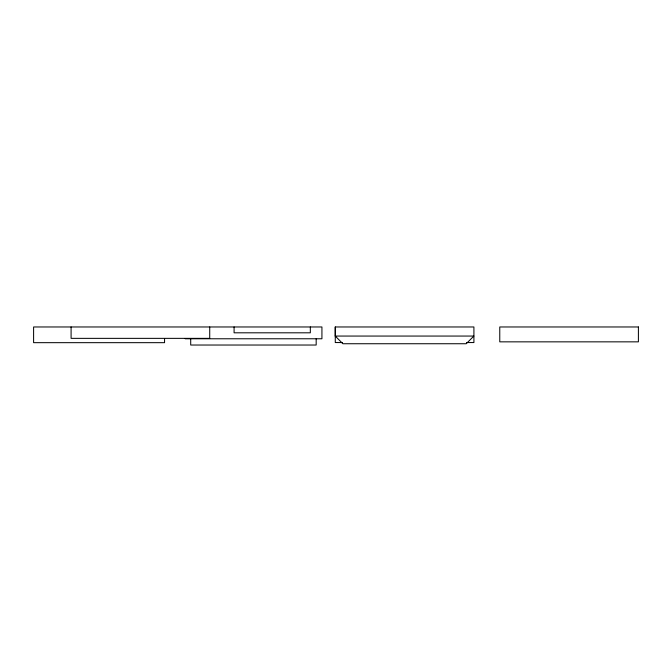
<?xml version="1.0" encoding="UTF-8"?>
<svg xmlns="http://www.w3.org/2000/svg" width="672" height="672" viewBox="0 0 672 672"><rect width="100%" height="100%" fill="white"/><g stroke="black" fill="none" stroke-linecap="round" stroke-linejoin="round"><path stroke-width="1.01" d="M335.236 336.059L473.869 336.059L466.217 343.736L342.888 343.736L335.236 336.059L335.236 326.97L473.911 326.97L473.911 342.552L466.612 342.552M185.195 338.772L321.93 338.772L321.93 326.97L33.6 326.97L33.6 342.67L164.556 342.67L164.556 338.486M342.577 342.552L335.278 342.552L335.278 326.97M316.176 338.772L316.176 345.03L190.705 345.03L190.705 338.772M310.33 326.97L310.33 332.808L234.083 332.808L234.083 326.97M209.723 326.97L209.723 338.36L71.089 338.36L71.089 326.97M638.4 326.97L499.766 326.97L499.766 341.846L638.4 341.846L638.4 326.97"/></g></svg>
